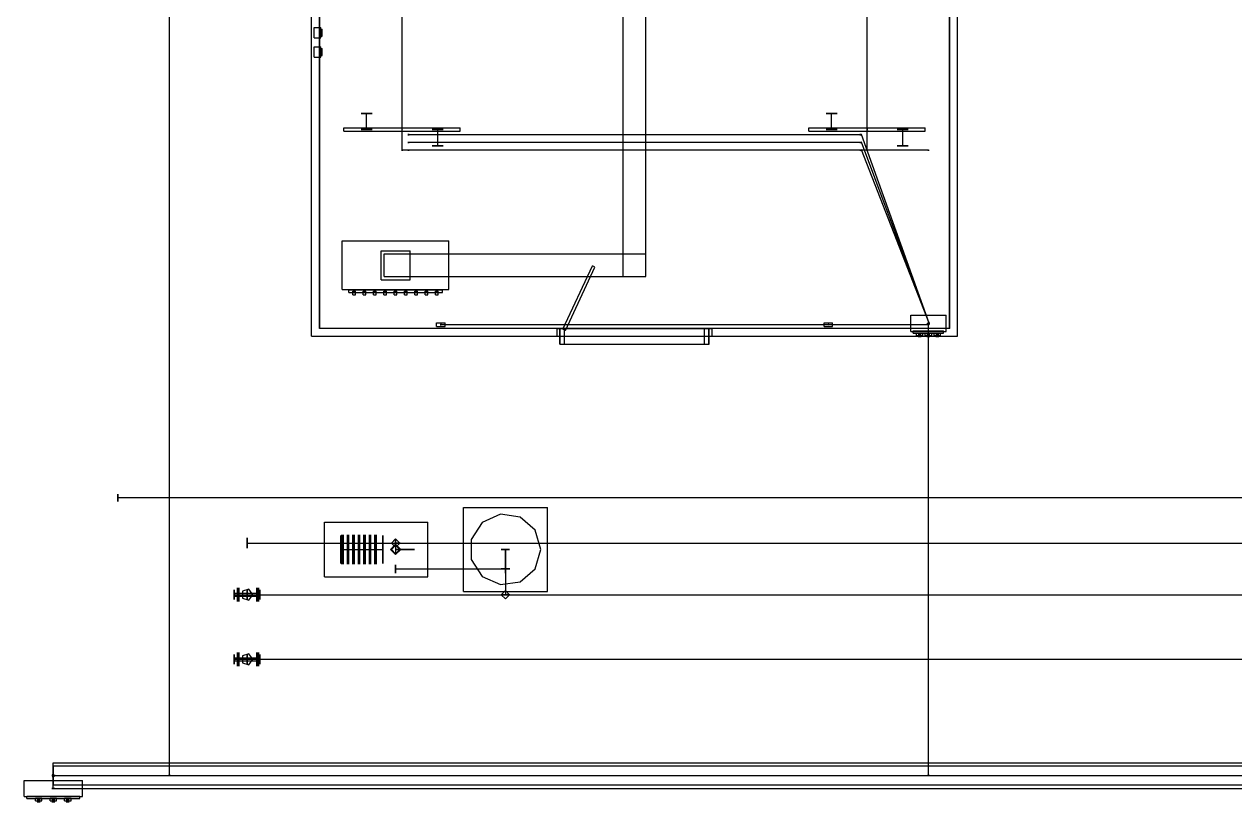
# Model space of a CAD drawing. Header units: millimetres. Extents: x -58250 to 58250, y 219795 to 249022.
# Drawn here: x -53450 to -34708, y 219795 to 231830 of the extents above; entities that cross this region are included whole.
import ezdxf

# ---------------------------------------------------------------- set-up
doc = ezdxf.new("R2010")
doc.units = ezdxf.units.MM

msp = doc.modelspace()

# ---------------------------------------------------------------- linework, layer by layer
at = {"layer": 'electrical'}
for p, q in [((-47600, 229880), (-47600, 243800)), ((-40400, 229880), (-40400, 243800)), ((-51200, 220200), (-51200, 232200)), ((-47500, 230108.74), (-47500, 230131.26)), ((-47500, 230131.26), (-47500, 230120)), ((-47500, 230120), (-47500, 230108.74)), ((-40500, 230120), (-47500, 230120)), ((-47500, 229988.74), (-47500, 230011.26)), ((-47500, 230011.26), (-47500, 230000)), ((-47500, 230000), (-47500, 229988.74)), ((-40500, 230000), (-47500, 230000)), ((-40487.77, 230124.4), (-40506.12, 230117.8)), ((-40506.12, 230117.8), (-40487.77, 230124.4)), ((-40506.12, 230117.8), (-40506.12, 230117.8)), ((-40487.83, 230004.56), (-40506.09, 229997.72)), ((-40506.09, 229997.72), (-40487.83, 230004.56)), ((-40506.09, 229997.72), (-40506.09, 229997.72)), ((-40500, 230108.74), (-40500, 230131.26)), ((-40500, 230131.26), (-40500, 230120)), ((-40500, 230120), (-40500, 230108.74)), ((-40500, 230120), (-40485.96, 230120)), ((-40485.96, 230120), (-40500, 230120)), ((-40500, 229988.74), (-40500, 230011.26)), ((-40500, 230011.26), (-40500, 230000)), ((-40500, 230000), (-40500, 229988.74)), ((-40500, 230000), (-40485.96, 230000)), ((-40485.96, 230000), (-40500, 230000)), ((-39437.83, 227204.56), (-40487.83, 230004.56)), ((-39437.77, 227204.4), (-40487.77, 230124.4)), ((-47592.21, 229880), (-47607.79, 229880)), ((-47607.79, 229880), (-47600, 229880)), ((-47600, 229872.21), (-47600, 229887.79)), ((-47600, 229887.79), (-47600, 229880)), ((-47600, 229880), (-47600, 229872.21)), ((-39450, 229880), (-47600, 229880)), ((-47600, 229880), (-47592.21, 229880)), ((-47500, 229868.74), (-47500, 229891.26)), ((-47500, 229891.26), (-47500, 229880)), ((-47500, 229880), (-47500, 229868.74)), ((-40500, 229880), (-47500, 229880)), ((-40487.9, 229884.74), (-40506.05, 229877.63)), ((-40506.05, 229877.63), (-40487.9, 229884.74)), ((-40506.05, 229877.63), (-40506.05, 229877.63)), ((-40500, 229868.74), (-40500, 229891.26)), ((-40500, 229891.26), (-40500, 229880)), ((-40500, 229880), (-40500, 229868.74)), ((-40500, 229880), (-40485.96, 229880)), ((-40485.96, 229880), (-40500, 229880)), ((-39437.9, 227204.74), (-40487.9, 229884.74)), ((-40392.21, 229880), (-40407.79, 229880)), ((-40407.79, 229880), (-40400, 229880)), ((-40400, 229880), (-40392.21, 229880)), ((-39450, 229872.21), (-39450, 229887.79)), ((-39450, 229887.79), (-39450, 229880)), ((-39450, 229880), (-39450, 229872.21)), ((-47065, 227150), (-47065, 227210)), ((-47065, 227210), (-46935, 227210)), ((-46991, 227180), (-47004.5, 227187.79)), ((-47004.5, 227187.79), (-47004.5, 227172.21)), ((-47004.5, 227172.21), (-46991, 227180)), ((-47000, 227172.21), (-47000, 227187.79)), ((-47000, 227187.79), (-47000, 227180)), ((-47000, 227180), (-39450, 227180)), ((-47000, 227180), (-47000, 227172.21)), ((-47000, 227180), (-46990.28, 227180)), ((-46990.28, 227180), (-47000, 227180)), ((-46935, 227150), (-46935, 227210)), ((-41065, 227150), (-41065, 227210)), ((-41065, 227210), (-40935, 227210)), ((-40991, 227180), (-41004.5, 227187.79)), ((-41004.5, 227187.79), (-41004.5, 227172.21)), ((-41004.5, 227172.21), (-40991, 227180)), ((-41000, 227172.21), (-41000, 227187.79)), ((-41000, 227187.79), (-41000, 227180)), ((-41000, 227180), (-39450, 227180)), ((-41000, 227180), (-41000, 227172.21)), ((-41000, 227180), (-40990.28, 227180)), ((-40990.28, 227180), (-41000, 227180)), ((-40935, 227150), (-40935, 227210)), ((-39725, 227075), (-39725, 227325)), ((-39725, 227325), (-39175, 227325)), ((-39468, 227200), (-39441, 227215.59)), ((-39441, 227184.41), (-39468, 227200)), ((-39434.41, 227200), (-39465.59, 227200)), ((-39465.59, 227200), (-39450, 227200)), ((-39437, 227200), (-39456.5, 227211.26)), ((-39456.5, 227211.26), (-39456.5, 227188.74)), ((-39437, 227200), (-39456.5, 227211.26)), ((-39456.5, 227211.26), (-39456.5, 227188.74)), ((-39437, 227200), (-39456.5, 227211.26)), ((-39456.5, 227211.26), (-39456.5, 227188.74)), ((-39456.5, 227188.74), (-39437, 227200)), ((-39456.5, 227188.74), (-39437, 227200)), ((-39456.5, 227188.74), (-39437, 227200)), ((-39437.77, 227204.4), (-39456.12, 227197.8)), ((-39456.12, 227197.8), (-39437.77, 227204.4)), ((-39456.12, 227197.8), (-39456.12, 227197.8)), ((-39437.83, 227204.56), (-39456.09, 227197.72)), ((-39456.09, 227197.72), (-39437.83, 227204.56)), ((-39456.09, 227197.72), (-39456.09, 227197.72)), ((-39437.9, 227204.74), (-39456.05, 227197.63)), ((-39456.05, 227197.63), (-39437.9, 227204.74)), ((-39456.05, 227197.63), (-39456.05, 227197.63)), ((-39450, 227200), (-39434.41, 227200)), ((-39450, 220200), (-39450, 227200)), ((-39450, 227200), (-39430.56, 227200)), ((-39430.56, 227200), (-39450, 227200)), ((-39450, 227200), (-39435.96, 227200)), ((-39435.96, 227200), (-39450, 227200)), ((-39450, 227200), (-39435.96, 227200)), ((-39435.96, 227200), (-39450, 227200)), ((-39450, 227200), (-39435.96, 227200)), ((-39435.96, 227200), (-39450, 227200)), ((-39450, 227172.21), (-39450, 227187.79)), ((-39450, 227187.79), (-39450, 227180)), ((-39450, 227172.21), (-39450, 227187.79)), ((-39450, 227187.79), (-39450, 227180)), ((-39450, 227180), (-39450, 227172.21)), ((-39450, 227180), (-39450, 227172.21)), ((-39441, 227215.59), (-39441, 227184.41)), ((-39175, 227075), (-39175, 227325)), ((-47065, 227150), (-46935, 227150)), ((-41065, 227150), (-40935, 227150)), ((-39725, 227075), (-39175, 227075)), ((-39685, 227047.5), (-39685, 227082.5)), ((-39685, 227082.5), (-39215, 227082.5)), ((-39685, 227047.5), (-39215, 227047.5)), ((-39637.5, 227010), (-39637.5, 227050)), ((-39637.5, 227050), (-39537.5, 227050)), ((-39637.5, 227010), (-39537.5, 227010)), ((-39564.12, 227020), (-39610.88, 227020)), ((-39610.88, 227020), (-39587.5, 227020)), ((-39564.12, 226995), (-39610.88, 226995)), ((-39610.88, 226995), (-39587.5, 226995)), ((-39587.5, 227020), (-39587.5, 226995)), ((-39587.5, 227020), (-39564.12, 227020)), ((-39587.5, 226995), (-39564.12, 226995)), ((-39537.5, 227010), (-39537.5, 227050)), ((-39500, 227010), (-39500, 227050)), ((-39500, 227050), (-39400, 227050)), ((-39500, 227010), (-39400, 227010)), ((-39426.62, 227020), (-39473.38, 227020)), ((-39473.38, 227020), (-39450, 227020)), ((-39426.62, 226995), (-39473.38, 226995)), ((-39473.38, 226995), (-39450, 226995)), ((-39450, 227020), (-39450, 226995)), ((-39450, 227020), (-39426.62, 227020)), ((-39450, 226995), (-39426.62, 226995)), ((-39400, 227010), (-39400, 227050)), ((-39362.5, 227010), (-39362.5, 227050)), ((-39362.5, 227050), (-39262.5, 227050)), ((-39362.5, 227010), (-39262.5, 227010)), ((-39289.12, 227020), (-39335.88, 227020)), ((-39335.88, 227020), (-39312.5, 227020)), ((-39289.12, 226995), (-39335.88, 226995)), ((-39335.88, 226995), (-39312.5, 226995)), ((-39312.5, 227020), (-39312.5, 226995)), ((-39312.5, 227020), (-39289.12, 227020)), ((-39312.5, 226995), (-39289.12, 226995)), ((-39262.5, 227010), (-39262.5, 227050)), ((-39215, 227047.5), (-39215, 227082.5)), ((-53000, 220350), (-53000, 220400)), ((-53000, 220000), (-53000, 220400)), ((-53000, 220400), (53000, 220400)), ((-53000, 220350), (-53000, 220050)), ((-53000, 220350), (53000, 220350)), ((-53450, 219875), (-53450, 220125)), ((-53450, 220125), (-52550, 220125)), ((-52978.35, 220200), (-53021.65, 220200)), ((-53021.65, 220200), (-53000, 220200)), ((-52975, 220200), (-53012.5, 220221.65)), ((-53012.5, 220221.65), (-53012.5, 220178.35)), ((-53012.5, 220178.35), (-52975, 220200)), ((-53000, 220184.41), (-53000, 220215.59)), ((-53000, 220215.59), (-53000, 220200)), ((-53000, 220200), (53000, 220200)), ((-53000, 220200), (-53000, 220184.41)), ((-53000, 220200), (-52978.35, 220200)), ((-53000, 220000), (-53000, 220200)), ((-53000, 220200), (-52973, 220200)), ((-52973, 220200), (-53000, 220200)), ((-53000, 220000), (-53000, 220050)), ((53000, 220050), (-53000, 220050)), ((-52550, 219875), (-52550, 220125)), ((-51184.41, 220200), (-51215.59, 220200)), ((-51215.59, 220200), (-51200, 220200)), ((-51200, 220200), (-51184.41, 220200)), ((-39434.41, 220200), (-39465.59, 220200)), ((-39465.59, 220200), (-39450, 220200)), ((-39450, 220200), (-39434.41, 220200)), ((-53450, 219875), (-52550, 219875)), ((-53410, 219847.5), (-53410, 219882.5)), ((-53410, 219882.5), (-52590, 219882.5)), ((-53275, 219810), (-53275, 219850)), ((-53275, 219850), (-53175, 219850)), ((-53175, 219810), (-53175, 219850)), ((-53050, 219810), (-53050, 219850)), ((-53050, 219850), (-52950, 219850)), ((-52978.35, 220000), (-53021.65, 220000)), ((-53021.65, 220000), (-53000, 220000)), ((-53000, 220000), (53000, 220000)), ((-53000, 220000), (-52978.35, 220000)), ((-52950, 219810), (-52950, 219850)), ((-52825, 219810), (-52825, 219850)), ((-52825, 219850), (-52725, 219850)), ((-52725, 219810), (-52725, 219850)), ((-52590, 219847.5), (-52590, 219882.5)), ((-53410, 219847.5), (-52590, 219847.5)), ((-53275, 219810), (-53175, 219810)), ((-53201.62, 219820), (-53248.38, 219820)), ((-53248.38, 219820), (-53225, 219820)), ((-53201.62, 219795), (-53248.38, 219795)), ((-53248.38, 219795), (-53225, 219795)), ((-53225, 219820), (-53225, 219795)), ((-53225, 219820), (-53201.62, 219820)), ((-53225, 219795), (-53201.62, 219795)), ((-53050, 219810), (-52950, 219810)), ((-52976.62, 219820), (-53023.38, 219820)), ((-53023.38, 219820), (-53000, 219820)), ((-52976.62, 219795), (-53023.38, 219795)), ((-53023.38, 219795), (-53000, 219795)), ((-53000, 219820), (-53000, 219795)), ((-53000, 219820), (-52976.62, 219820)), ((-53000, 219795), (-52976.62, 219795)), ((-52825, 219810), (-52725, 219810)), ((-52751.62, 219820), (-52798.38, 219820)), ((-52798.38, 219820), (-52775, 219820)), ((-52751.62, 219795), (-52798.38, 219795)), ((-52798.38, 219795), (-52775, 219795)), ((-52775, 219820), (-52775, 219795)), ((-52775, 219820), (-52751.62, 219820)), ((-52775, 219795), (-52751.62, 219795))]:
    msp.add_line(p, q, dxfattribs=at)
at = {"layer": 'hvac'}
for p, q in [((-44175, 227925), (-44175, 237175)), ((-43825, 227925), (-43825, 237175)), ((-48525, 227725), (-48525, 228475)), ((-48525, 228475), (-46875, 228475)), ((-46875, 227725), (-46875, 228475)), ((-47925, 227875), (-47925, 228325)), ((-47925, 228325), (-47475, 228325)), ((-47475, 227875), (-47475, 228325)), ((-47875, 227925), (-47875, 228275)), ((-47875, 228275), (-43825, 228275)), ((-43825, 227925), (-43825, 228275)), ((-47875, 227925), (-43825, 227925)), ((-44175, 227925), (-43825, 227925)), ((-48525, 227725), (-46875, 227725)), ((-47925, 227875), (-47475, 227875)), ((-48425, 227680), (-48425, 227720)), ((-48425, 227720), (-46975, 227720)), ((-48425, 227680), (-46975, 227680)), ((-48360, 227640), (-48360, 227700)), ((-48360, 227700), (-48320, 227700)), ((-48360, 227640), (-48320, 227640)), ((-48320, 227640), (-48320, 227700)), ((-48200, 227640), (-48200, 227700)), ((-48200, 227700), (-48160, 227700)), ((-48200, 227640), (-48160, 227640)), ((-48160, 227640), (-48160, 227700)), ((-48040, 227640), (-48040, 227700)), ((-48040, 227700), (-48000, 227700)), ((-48040, 227640), (-48000, 227640)), ((-48000, 227640), (-48000, 227700)), ((-47880, 227640), (-47880, 227700)), ((-47880, 227700), (-47840, 227700)), ((-47880, 227640), (-47840, 227640)), ((-47840, 227640), (-47840, 227700)), ((-47720, 227640), (-47720, 227700)), ((-47720, 227700), (-47680, 227700)), ((-47720, 227640), (-47680, 227640)), ((-47680, 227640), (-47680, 227700)), ((-47560, 227640), (-47560, 227700)), ((-47560, 227700), (-47520, 227700)), ((-47560, 227640), (-47520, 227640)), ((-47520, 227640), (-47520, 227700)), ((-47400, 227640), (-47400, 227700)), ((-47400, 227700), (-47360, 227700)), ((-47400, 227640), (-47360, 227640)), ((-47360, 227640), (-47360, 227700)), ((-47240, 227640), (-47240, 227700)), ((-47240, 227700), (-47200, 227700)), ((-47240, 227640), (-47200, 227640)), ((-47200, 227640), (-47200, 227700)), ((-47080, 227640), (-47080, 227700)), ((-47080, 227700), (-47040, 227700)), ((-47080, 227640), (-47040, 227640)), ((-47040, 227640), (-47040, 227700)), ((-46975, 227680), (-46975, 227720))]:
    msp.add_line(p, q, dxfattribs=at)
at = {"layer": 'interiors'}
for p, q in [((-49000, 227000), (-49000, 247000)), ((-48880, 227120), (-48880, 246880)), ((-48875, 227125), (-48875, 246875)), ((-39125, 227125), (-39125, 246875)), ((-39120, 227120), (-39120, 246880)), ((-39000, 227000), (-39000, 247000)), ((-45110.39, 227109.51), (-44653.96, 228088.32)), ((-45069.61, 227090.49), (-44613.18, 228069.3)), ((-44613.18, 228069.3), (-44653.96, 228088.32)), ((-49000, 227000), (-45200, 227000)), ((-49000, 227000), (-39000, 227000)), ((-39120, 227120), (-48880, 227120)), ((-45200, 227120), (-48880, 227120)), ((-48875, 227125), (-39125, 227125)), ((-45200, 227000), (-45200, 227120)), ((-45200, 227120), (-42800, 227120)), ((-45200, 227000), (-42800, 227000)), ((-45155, 226880), (-45155, 227120)), ((-45155, 227120), (-45085, 227120)), ((-45150, 226880), (-45150, 227120)), ((-45150, 227120), (-42850, 227120)), ((-45069.61, 227090.49), (-45110.39, 227109.51)), ((-45085, 226880), (-45085, 227120)), ((-42915, 226880), (-42915, 227120)), ((-42915, 227120), (-42845, 227120)), ((-42850, 226880), (-42850, 227120)), ((-42845, 226880), (-42845, 227120)), ((-42800, 227000), (-42800, 227120)), ((-39120, 227120), (-42800, 227120)), ((-42800, 227000), (-39000, 227000)), ((-45155, 226880), (-45085, 226880)), ((-45150, 226880), (-42850, 226880)), ((-42915, 226880), (-42845, 226880))]:
    msp.add_line(p, q, dxfattribs=at)
at = {"layer": 'lighting'}
for p, q in [((-48202.9, 230450), (-48235.6, 230450)), ((-48235.6, 230450), (-48150, 230450)), ((-48097.1, 230450), (-48202.9, 230450)), ((-48150, 230450), (-48064.4, 230450)), ((-48150, 230200), (-48150, 230450)), ((-48064.4, 230450), (-48097.1, 230450)), ((-41002.9, 230450), (-41035.6, 230450)), ((-41035.6, 230450), (-40950, 230450)), ((-40897.1, 230450), (-41002.9, 230450)), ((-40950, 230450), (-40864.4, 230450)), ((-40950, 230200), (-40950, 230450)), ((-40864.4, 230450), (-40897.1, 230450)), ((-48500, 230172.5), (-48500, 230227.5)), ((-48500, 230227.5), (-46700, 230227.5)), ((-48500, 230172.5), (-46700, 230172.5)), ((-48202.9, 230200), (-48235.6, 230200)), ((-48235.6, 230200), (-48150, 230200)), ((-48097.1, 230200), (-48202.9, 230200)), ((-48150, 230200), (-48064.4, 230200)), ((-48064.4, 230200), (-48097.1, 230200)), ((-47591, 230200), (-47604.5, 230207.79)), ((-47604.5, 230207.79), (-47604.5, 230192.21)), ((-47604.5, 230192.21), (-47591, 230200)), ((-47102.9, 230200), (-47135.6, 230200)), ((-47135.6, 230200), (-47050, 230200)), ((-46997.1, 230200), (-47102.9, 230200)), ((-47050, 230200), (-47050, 229950)), ((-47050, 230200), (-46964.4, 230200)), ((-46964.4, 230200), (-46997.1, 230200)), ((-46700, 230172.5), (-46700, 230227.5)), ((-41300, 230172.5), (-41300, 230227.5)), ((-41300, 230227.5), (-39500, 230227.5)), ((-41300, 230172.5), (-39500, 230172.5)), ((-41002.9, 230200), (-41035.6, 230200)), ((-41035.6, 230200), (-40950, 230200)), ((-40897.1, 230200), (-41002.9, 230200)), ((-40950, 230200), (-40864.4, 230200)), ((-40864.4, 230200), (-40897.1, 230200)), ((-40391, 230200), (-40404.5, 230207.79)), ((-40404.5, 230207.79), (-40404.5, 230192.21)), ((-40404.5, 230192.21), (-40391, 230200)), ((-39902.9, 230200), (-39935.6, 230200)), ((-39935.6, 230200), (-39850, 230200)), ((-39797.1, 230200), (-39902.9, 230200)), ((-39850, 230200), (-39850, 229950)), ((-39850, 230200), (-39764.4, 230200)), ((-39764.4, 230200), (-39797.1, 230200)), ((-39500, 230172.5), (-39500, 230227.5)), ((-47102.9, 229950), (-47135.6, 229950)), ((-47135.6, 229950), (-47050, 229950)), ((-46997.1, 229950), (-47102.9, 229950)), ((-47050, 229950), (-46964.4, 229950)), ((-46964.4, 229950), (-46997.1, 229950)), ((-39902.9, 229950), (-39935.6, 229950)), ((-39935.6, 229950), (-39850, 229950)), ((-39797.1, 229950), (-39902.9, 229950)), ((-39850, 229950), (-39764.4, 229950)), ((-39764.4, 229950), (-39797.1, 229950))]:
    msp.add_line(p, q, dxfattribs=at)
at = {"layer": 'sensors'}
for p, q in [((-48960, 231620), (-48960, 231780)), ((-48960, 231780), (-48860, 231780)), ((-48860, 231620), (-48860, 231780)), ((-48855, 231645), (-48855, 231755)), ((-48855, 231755), (-48835, 231755)), ((-48835, 231645), (-48835, 231755)), ((-48960, 231620), (-48860, 231620)), ((-48960, 231320), (-48960, 231480)), ((-48960, 231480), (-48860, 231480)), ((-48860, 231320), (-48860, 231480)), ((-48855, 231645), (-48835, 231645)), ((-48960, 231320), (-48860, 231320)), ((-48855, 231345), (-48855, 231455)), ((-48855, 231455), (-48835, 231455)), ((-48855, 231345), (-48835, 231345)), ((-48835, 231345), (-48835, 231455))]:
    msp.add_line(p, q, dxfattribs=at)
at = {"layer": 'water'}
for p, q in [((-52000, 224500), (-52000, 224555)), ((-52000, 224555), (-52000, 224500)), ((-52000, 224500), (-52000, 224445)), ((-52000, 224445), (-52000, 224500)), ((57200, 224500), (-52000, 224500)), ((-46650, 223050), (-46650, 224350)), ((-46650, 224350), (-45350, 224350)), ((-45350, 223050), (-45350, 224350)), ((-46078.27, 224244.4), (-46360.17, 224115.66)), ((-45771.52, 224200.3), (-46078.27, 224244.4)), ((-45537.31, 223997.35), (-45771.52, 224200.3)), ((-48800, 223275), (-48800, 224125)), ((-48800, 224125), (-47200, 224125)), ((-47200, 223275), (-47200, 224125)), ((-46360.17, 224115.66), (-46527.72, 223854.95)), ((-45450, 223700), (-45537.31, 223997.35)), ((-50000, 223800), (-50000, 223880)), ((-50000, 223880), (-50000, 223800)), ((-50000, 223800), (-50000, 223865)), ((-50000, 223865), (-50000, 223800)), ((-50000, 223800), (-47700, 223800)), ((-50000, 223800), (-50000, 223735)), ((-50000, 223735), (-50000, 223800)), ((-50000, 223800), (53000, 223800)), ((-50000, 223800), (-50000, 223720)), ((-50000, 223720), (-50000, 223800)), ((-48550, 223795.45), (-48550, 223914.48)), ((-48550, 223914.48), (-48550, 223872)), ((-48550, 223872), (-48550, 223700)), ((-48550, 223604.55), (-48550, 223795.45)), ((-48530, 223801.96), (-48530, 223929.11)), ((-48530, 223929.11), (-48530, 223883.73)), ((-48530, 223883.73), (-48530, 223700)), ((-48530, 223598.04), (-48530, 223801.96)), ((-48512, 223801.96), (-48512, 223929.11)), ((-48512, 223929.11), (-48512, 223883.73)), ((-48512, 223883.73), (-48512, 223700)), ((-48512, 223598.04), (-48512, 223801.96)), ((-48445, 223801.96), (-48445, 223929.11)), ((-48445, 223929.11), (-48445, 223883.73)), ((-48445, 223883.73), (-48445, 223700)), ((-48445, 223598.04), (-48445, 223801.96)), ((-48427, 223801.96), (-48427, 223929.11)), ((-48427, 223929.11), (-48427, 223883.73)), ((-48427, 223883.73), (-48427, 223700)), ((-48427, 223598.04), (-48427, 223801.96)), ((-48360, 223801.96), (-48360, 223929.11)), ((-48360, 223929.11), (-48360, 223883.73)), ((-48360, 223883.73), (-48360, 223700)), ((-48360, 223598.04), (-48360, 223801.96)), ((-48342, 223801.96), (-48342, 223929.11)), ((-48342, 223929.11), (-48342, 223883.73)), ((-48342, 223883.73), (-48342, 223700)), ((-48342, 223598.04), (-48342, 223801.96)), ((-48275, 223801.96), (-48275, 223929.11)), ((-48275, 223929.11), (-48275, 223883.73)), ((-48275, 223883.73), (-48275, 223700)), ((-48275, 223598.04), (-48275, 223801.96)), ((-48257, 223801.96), (-48257, 223929.11)), ((-48257, 223929.11), (-48257, 223883.73)), ((-48257, 223883.73), (-48257, 223700)), ((-48257, 223598.04), (-48257, 223801.96)), ((-48190, 223801.96), (-48190, 223929.11)), ((-48190, 223929.11), (-48190, 223883.73)), ((-48190, 223883.73), (-48190, 223700)), ((-48190, 223598.04), (-48190, 223801.96)), ((-48172, 223801.96), (-48172, 223929.11)), ((-48172, 223929.11), (-48172, 223883.73)), ((-48172, 223883.73), (-48172, 223700)), ((-48172, 223598.04), (-48172, 223801.96)), ((-48105, 223801.96), (-48105, 223929.11)), ((-48105, 223929.11), (-48105, 223883.73)), ((-48105, 223883.73), (-48105, 223700)), ((-48105, 223598.04), (-48105, 223801.96)), ((-48087, 223801.96), (-48087, 223929.11)), ((-48087, 223929.11), (-48087, 223883.73)), ((-48087, 223883.73), (-48087, 223700)), ((-48087, 223598.04), (-48087, 223801.96)), ((-48020, 223801.96), (-48020, 223929.11)), ((-48020, 223929.11), (-48020, 223883.73)), ((-48020, 223883.73), (-48020, 223700)), ((-48020, 223598.04), (-48020, 223801.96)), ((-48002, 223801.96), (-48002, 223929.11)), ((-48002, 223929.11), (-48002, 223883.73)), ((-48002, 223883.73), (-48002, 223700)), ((-48002, 223598.04), (-48002, 223801.96)), ((-47900, 223795.45), (-47900, 223914.48)), ((-47900, 223914.48), (-47900, 223872)), ((-47900, 223872), (-47900, 223700)), ((-47900, 223604.55), (-47900, 223795.45)), ((-47765, 223800), (-47700, 223864.92)), ((-47700, 223735.08), (-47765, 223800)), ((-47700, 223800), (-47700, 223865)), ((-47700, 223865), (-47700, 223800)), ((-47700, 223864.92), (-47635, 223800)), ((-47700, 223800), (-47700, 223735)), ((-47700, 223735), (-47700, 223800)), ((-47635, 223800), (-47700, 223735.08)), ((-47700, 223800), (-47629.8, 223800)), ((-47629.8, 223800), (-47700, 223800)), ((-46527.72, 223854.95), (-46527.72, 223545.05)), ((-48550, 223700), (-47900, 223700)), ((-48550, 223700), (-48550, 223528)), ((-48550, 223485.52), (-48550, 223604.55)), ((-48530, 223700), (-48512, 223700)), ((-48530, 223700), (-48530, 223516.27)), ((-48530, 223470.89), (-48530, 223598.04)), ((-48512, 223700), (-48512, 223516.27)), ((-48512, 223470.89), (-48512, 223598.04)), ((-48445, 223700), (-48427, 223700)), ((-48445, 223700), (-48445, 223516.27)), ((-48445, 223470.89), (-48445, 223598.04)), ((-48427, 223700), (-48427, 223516.27)), ((-48427, 223470.89), (-48427, 223598.04)), ((-48360, 223700), (-48342, 223700)), ((-48360, 223700), (-48360, 223516.27)), ((-48360, 223470.89), (-48360, 223598.04)), ((-48342, 223700), (-48342, 223516.27)), ((-48342, 223470.89), (-48342, 223598.04)), ((-48275, 223700), (-48257, 223700)), ((-48275, 223700), (-48275, 223516.27)), ((-48275, 223470.89), (-48275, 223598.04)), ((-48257, 223700), (-48257, 223516.27)), ((-48257, 223470.89), (-48257, 223598.04)), ((-48190, 223700), (-48172, 223700)), ((-48190, 223700), (-48190, 223516.27)), ((-48190, 223470.89), (-48190, 223598.04)), ((-48172, 223700), (-48172, 223516.27)), ((-48172, 223470.89), (-48172, 223598.04)), ((-48105, 223700), (-48087, 223700)), ((-48105, 223700), (-48105, 223516.27)), ((-48105, 223470.89), (-48105, 223598.04)), ((-48087, 223700), (-48087, 223516.27)), ((-48087, 223470.89), (-48087, 223598.04)), ((-48020, 223700), (-48002, 223700)), ((-48020, 223700), (-48020, 223516.27)), ((-48020, 223470.89), (-48020, 223598.04)), ((-48002, 223700), (-48002, 223516.27)), ((-48002, 223470.89), (-48002, 223598.04)), ((-47900, 223700), (-47900, 223528)), ((-47900, 223485.52), (-47900, 223604.55)), ((-47700, 223780), (-47780, 223700)), ((-47780, 223700), (-47700, 223620)), ((-47765, 223700), (-47700, 223764.92)), ((-47700, 223635.08), (-47765, 223700)), ((-47620, 223700), (-47700, 223780)), ((-47700, 223764.92), (-47635, 223700)), ((-47700, 223735.08), (-47700, 223635.08)), ((-47700, 223700), (-47494.94, 223700)), ((-47494.94, 223700), (-47700, 223700)), ((-47700, 223620), (-47620, 223700)), ((-47635, 223700), (-47700, 223635.08)), ((-47494.94, 223700), (-47410, 223700)), ((-47410, 223700), (-47494.94, 223700)), ((-46000, 223700), (-46065, 223700)), ((-46065, 223700), (-46000, 223700)), ((-46000, 223700), (-45935, 223700)), ((-45935, 223700), (-46000, 223700)), ((-46000, 223400), (-46000, 223700)), ((-46000, 223700), (-46000, 223000)), ((-45537.31, 223402.65), (-45450, 223700)), ((-48550, 223528), (-48550, 223485.52)), ((-48530, 223516.27), (-48530, 223470.89)), ((-48512, 223516.27), (-48512, 223470.89)), ((-48445, 223516.27), (-48445, 223470.89)), ((-48427, 223516.27), (-48427, 223470.89)), ((-48360, 223516.27), (-48360, 223470.89)), ((-48342, 223516.27), (-48342, 223470.89)), ((-48275, 223516.27), (-48275, 223470.89)), ((-48257, 223516.27), (-48257, 223470.89)), ((-48190, 223516.27), (-48190, 223470.89)), ((-48172, 223516.27), (-48172, 223470.89)), ((-48105, 223516.27), (-48105, 223470.89)), ((-48087, 223516.27), (-48087, 223470.89)), ((-48020, 223516.27), (-48020, 223470.89)), ((-48002, 223516.27), (-48002, 223470.89)), ((-47900, 223528), (-47900, 223485.52)), ((-47700, 223400), (-47700, 223465)), ((-47700, 223465), (-47700, 223400)), ((-46527.72, 223545.05), (-46360.17, 223284.34)), ((-46000, 223400), (-46000, 223465)), ((-46000, 223465), (-46000, 223400)), ((-48800, 223275), (-47200, 223275)), ((-47700, 223400), (-46000, 223400)), ((-47700, 223400), (-47700, 223335)), ((-47700, 223335), (-47700, 223400)), ((-46360.17, 223284.34), (-46078.27, 223155.6)), ((-46000, 223400), (-46065, 223400)), ((-46065, 223400), (-46000, 223400)), ((-46000, 223400), (-46000, 223335)), ((-46000, 223335), (-46000, 223400)), ((-46000, 223400), (-45935, 223400)), ((-45935, 223400), (-46000, 223400)), ((-46000, 223400), (-45929.8, 223400)), ((-45929.8, 223400), (-46000, 223400)), ((-45771.52, 223199.7), (-45537.31, 223402.65)), ((-50200, 223000), (-50200, 223075)), ((-50200, 223075), (-50200, 223000)), ((-50150, 223064.66), (-50150, 223104.62)), ((-50150, 223104.62), (-50150, 223000)), ((-50150, 222935.34), (-50150, 223064.66)), ((-50125, 223064.66), (-50125, 223104.62)), ((-50125, 223104.62), (-50125, 223000)), ((-50125, 222935.34), (-50125, 223064.66)), ((-49972.19, 223085.6), (-50072.81, 223052.9)), ((-50072.81, 223052.9), (-50072.81, 222947.1)), ((-50000, 223000), (-50000, 223080)), ((-50000, 223080), (-50000, 223000)), ((-49910, 223000), (-49972.19, 223085.6)), ((-49850, 223064.66), (-49850, 223104.62)), ((-49850, 223104.62), (-49850, 223000)), ((-49850, 222935.34), (-49850, 223064.66)), ((-49825, 223064.66), (-49825, 223104.62)), ((-49825, 223104.62), (-49825, 223000)), ((-49825, 222935.34), (-49825, 223064.66)), ((-49800, 223000), (-49800, 223075)), ((-49800, 223075), (-49800, 223000)), ((-46650, 223050), (-45350, 223050)), ((-46078.27, 223155.6), (-45771.52, 223199.7)), ((-46000, 223065), (-46065, 223000)), ((-45935, 223000), (-46000, 223065)), ((-50200, 223000), (-49800, 223000)), ((-50200, 223000), (-50200, 222925)), ((-50200, 222925), (-50200, 223000)), ((-50190, 222975), (-50190, 223025)), ((-50190, 223025), (-49810, 223025)), ((-50190, 222975), (-49810, 222975)), ((-50150, 223000), (-50125, 223000)), ((-50150, 223000), (-50150, 222895.38)), ((-50150, 222895.38), (-50150, 222935.34)), ((-50125, 223000), (-50125, 222895.38)), ((-50125, 222895.38), (-50125, 222935.34)), ((-50072.81, 222947.1), (-49972.19, 222914.4)), ((-50000, 223000), (53000, 223000)), ((-50000, 223000), (-50000, 222920)), ((-50000, 222920), (-50000, 223000)), ((-49972.19, 222914.4), (-49910, 223000)), ((-49850, 223000), (-49825, 223000)), ((-49850, 223000), (-49850, 222895.38)), ((-49850, 222895.38), (-49850, 222935.34)), ((-49825, 223000), (-49825, 222895.38)), ((-49825, 222895.38), (-49825, 222935.34)), ((-49810, 222975), (-49810, 223025)), ((-49800, 223000), (-49800, 222925)), ((-49800, 222925), (-49800, 223000)), ((-46000, 223000), (-46065, 223000)), ((-46065, 223000), (-46000, 223000)), ((-46065, 223000), (-46000, 222935)), ((-46000, 223000), (-45935, 223000)), ((-45935, 223000), (-46000, 223000)), ((-46000, 222935), (-45935, 223000)), ((-46000, 223000), (-45929.8, 223000)), ((-45929.8, 223000), (-46000, 223000)), ((-50150, 222064.66), (-50150, 222104.62)), ((-50150, 222104.62), (-50150, 222000)), ((-50125, 222064.66), (-50125, 222104.62)), ((-50125, 222104.62), (-50125, 222000)), ((-49850, 222064.66), (-49850, 222104.62)), ((-49850, 222104.62), (-49850, 222000)), ((-49825, 222064.66), (-49825, 222104.62)), ((-49825, 222104.62), (-49825, 222000)), ((-50200, 222000), (-50200, 222075)), ((-50200, 222075), (-50200, 222000)), ((-50200, 222000), (-49800, 222000)), ((-50200, 222000), (-50200, 221925)), ((-50200, 221925), (-50200, 222000)), ((-50190, 221975), (-50190, 222025)), ((-50190, 222025), (-49810, 222025)), ((-50190, 221975), (-49810, 221975)), ((-50150, 221935.34), (-50150, 222064.66)), ((-50150, 222000), (-50125, 222000)), ((-50150, 222000), (-50150, 221895.38)), ((-50150, 221895.38), (-50150, 221935.34)), ((-50125, 221935.34), (-50125, 222064.66)), ((-50125, 222000), (-50125, 221895.38)), ((-50125, 221895.38), (-50125, 221935.34)), ((-49972.19, 222085.6), (-50072.81, 222052.9)), ((-50072.81, 222052.9), (-50072.81, 221947.1)), ((-50072.81, 221947.1), (-49972.19, 221914.4)), ((-50000, 222000), (-50000, 222080)), ((-50000, 222080), (-50000, 222000)), ((-50000, 222000), (53000, 222000)), ((-50000, 222000), (-50000, 221920)), ((-50000, 221920), (-50000, 222000)), ((-49910, 222000), (-49972.19, 222085.6)), ((-49972.19, 221914.4), (-49910, 222000)), ((-49850, 221935.34), (-49850, 222064.66)), ((-49850, 222000), (-49825, 222000)), ((-49850, 222000), (-49850, 221895.38)), ((-49850, 221895.38), (-49850, 221935.34)), ((-49825, 221935.34), (-49825, 222064.66)), ((-49825, 222000), (-49825, 221895.38)), ((-49825, 221895.38), (-49825, 221935.34)), ((-49810, 221975), (-49810, 222025)), ((-49800, 222000), (-49800, 222075)), ((-49800, 222075), (-49800, 222000)), ((-49800, 222000), (-49800, 221925)), ((-49800, 221925), (-49800, 222000))]:
    msp.add_line(p, q, dxfattribs=at)

doc.saveas('drawing.dxf')
